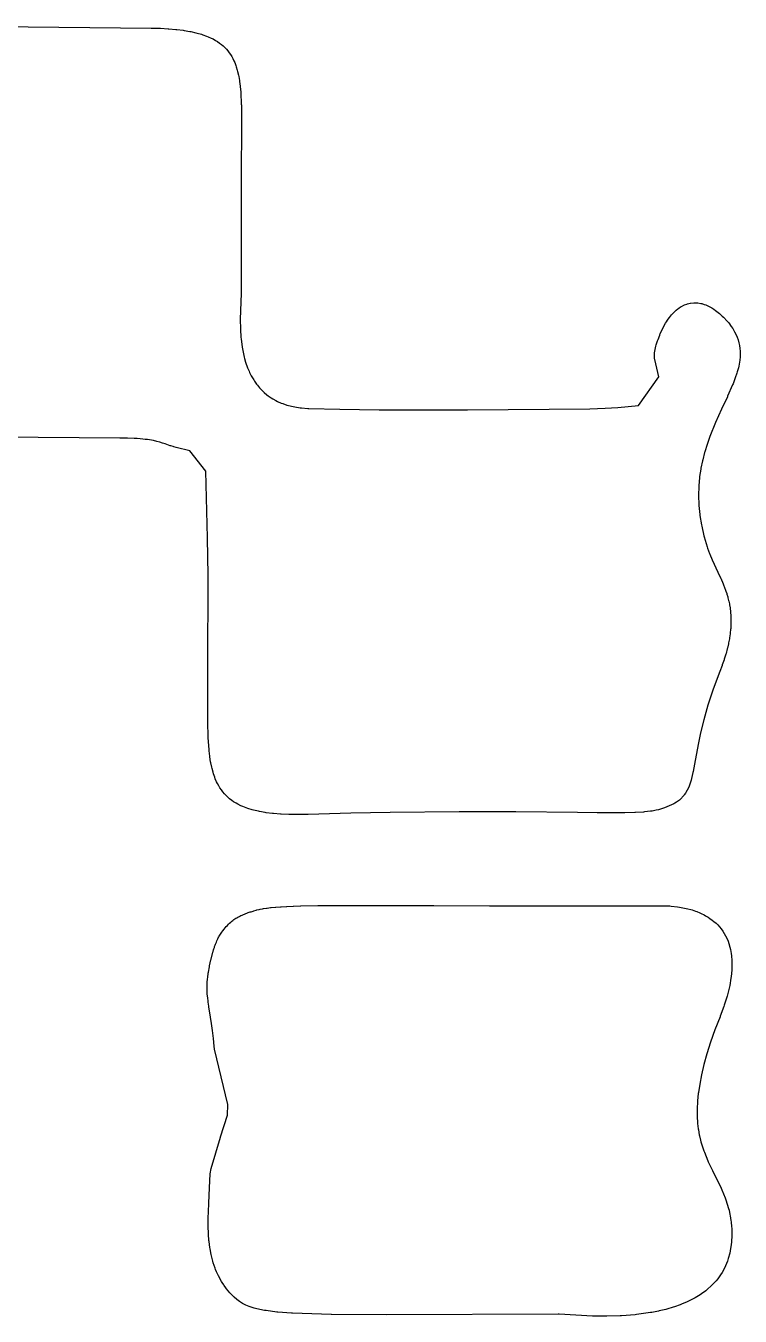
# Model space of a CAD drawing. Header units: millimetres. Extents: x 73.6 to 173.5, y -158 to -94.8.
# Drawn here: x 155.44 to 156.549, y -139.736 to -137.733 of the extents above; entities that cross this region are included whole.
import ezdxf

# ---------------------------------------------------------------- set-up
doc = ezdxf.new("R2010")
doc.units = ezdxf.units.MM
doc.layers.add('F.Mask', color=201, linetype='CONTINUOUS', true_color=0xd864ff)

msp = doc.modelspace()

# ---------------------------------------------------------------- linework, layer by layer
at = {"layer": 'F.Mask', "linetype": 'CONTINUOUS'}
for p, q in [((155.253736, -137.733436), (155.634825, -137.736885)), ((155.634825, -137.736885), (155.635315, -137.736894)), ((155.635315, -137.736894), (155.648519, -137.737263)), ((155.648519, -137.737263), (155.649553, -137.737306)), ((155.649553, -137.737306), (155.661451, -137.737968)), ((155.661451, -137.737968), (155.662566, -137.738047)), ((155.662566, -137.738047), (155.673495, -137.738999)), ((155.673495, -137.738999), (155.674751, -137.739131)), ((155.674751, -137.739131), (155.684623, -137.74036)), ((155.684623, -137.74036), (155.686143, -137.740583)), ((155.686143, -137.740583), (155.694901, -137.742063)), ((155.694901, -137.742063), (155.696674, -137.742409)), ((155.696674, -137.742409), (155.704381, -137.744115)), ((155.704381, -137.744115), (155.706382, -137.74462)), ((155.706382, -137.74462), (155.713065, -137.746518)), ((155.713065, -137.746518), (155.715405, -137.747272)), ((155.715405, -137.747272), (155.721117, -137.749336)), ((155.721117, -137.749336), (155.723611, -137.750346)), ((155.723611, -137.750346), (155.728413, -137.752509)), ((155.728413, -137.752509), (155.731153, -137.75389)), ((155.731153, -137.75389), (155.735145, -137.756127)), ((155.735145, -137.756127), (155.737925, -137.75786)), ((155.737925, -137.75786), (155.741202, -137.760124)), ((155.741202, -137.760124), (155.74406, -137.762325)), ((155.74406, -137.762325), (155.74679, -137.764662)), ((155.74679, -137.764662), (155.749471, -137.767217)), ((155.749471, -137.767217), (155.751785, -137.769669)), ((155.751785, -137.769669), (155.754171, -137.772483)), ((155.754171, -137.772483), (155.756258, -137.775227)), ((155.756258, -137.775227), (155.758241, -137.778127)), ((155.758241, -137.778127), (155.760147, -137.781241)), ((155.760147, -137.781241), (155.76175, -137.784165)), ((155.76175, -137.784165), (155.763503, -137.78776)), ((155.763503, -137.78776), (155.764709, -137.790529)), ((155.764709, -137.790529), (155.766348, -137.794782)), ((155.766348, -137.794782), (155.76718, -137.797205)), ((155.76718, -137.797205), (155.768683, -137.802172)), ((155.768683, -137.802172), (155.769271, -137.804374)), ((155.769271, -137.804374), (155.770579, -137.810011)), ((155.770579, -137.810011), (155.770967, -137.811919)), ((155.770967, -137.811919), (155.772077, -137.818309)), ((155.772077, -137.818309), (155.772308, -137.81985)), ((155.772308, -137.81985), (155.773218, -137.826986)), ((155.773218, -137.826986), (155.773351, -137.828202)), ((155.773351, -137.828202), (155.774043, -137.835867)), ((155.774043, -137.835867), (155.774149, -137.837421)), ((155.774149, -137.837421), (155.774992, -137.855292)), ((155.774992, -137.855292), (155.775031, -137.856621)), ((155.775031, -137.856621), (155.775257, -137.876884)), ((155.775258, -137.877609), (155.77508, -137.900543)), ((155.775257, -137.876884), (155.775258, -137.877609)), ((155.77508, -137.900543), (155.774661, -137.953548)), ((155.774661, -137.953548), (155.774661, -138.147745)), ((155.774639, -138.148964), (155.773271, -138.188506)), ((155.774661, -138.147745), (155.774639, -138.148964)), ((156.456954, -138.169711), (156.458183, -138.168976)), ((156.458183, -138.168976), (156.461702, -138.167131)), ((156.461702, -138.167131), (156.462706, -138.166675)), ((156.462706, -138.166675), (156.466585, -138.165185)), ((156.466585, -138.165185), (156.467366, -138.164937)), ((156.467366, -138.164937), (156.471859, -138.163833)), ((156.471859, -138.163833), (156.47246, -138.163726)), ((156.47246, -138.163726), (156.47719, -138.16322)), ((156.47719, -138.16322), (156.47791, -138.163192)), ((156.47791, -138.163192), (156.482614, -138.16333)), ((156.482614, -138.16333), (156.483597, -138.163425)), ((156.483597, -138.163425), (156.488196, -138.164185)), ((156.488196, -138.164185), (156.489613, -138.164517)), ((156.489613, -138.164517), (156.493694, -138.165744)), ((156.493694, -138.165744), (156.495795, -138.166518)), ((156.495795, -138.166518), (156.499347, -138.168056)), ((156.499347, -138.168056), (156.502064, -138.169418)), ((155.773271, -138.188506), (155.773259, -138.1901)), ((156.436731, -138.190032), (156.43777, -138.188541)), ((156.43777, -138.188541), (156.439709, -138.185905)), ((156.439709, -138.185905), (156.441089, -138.18415)), ((156.441089, -138.18415), (156.443009, -138.18186)), ((156.443009, -138.18186), (156.444582, -138.180105)), ((156.444582, -138.180105), (156.446434, -138.178175)), ((156.446434, -138.178175), (156.448431, -138.176252)), ((156.448431, -138.176252), (156.450155, -138.174719)), ((156.450155, -138.174719), (156.452511, -138.1728)), ((156.452511, -138.1728), (156.454061, -138.171647)), ((156.454061, -138.171647), (156.456954, -138.169711)), ((156.502064, -138.169418), (156.505159, -138.171172)), ((156.505159, -138.171172), (156.50848, -138.173286)), ((156.50848, -138.173286), (156.511041, -138.17508)), ((156.511041, -138.17508), (156.515022, -138.178143)), ((156.515022, -138.178143), (156.517087, -138.179863)), ((156.517087, -138.179863), (156.521458, -138.183802)), ((156.521458, -138.183802), (156.523486, -138.185785)), ((156.523486, -138.185785), (156.529142, -138.191781)), ((155.773259, -138.1901), (155.773489, -138.202541)), ((155.773489, -138.202541), (155.773555, -138.20405)), ((155.773555, -138.20405), (155.774461, -138.217173)), ((156.425375, -138.211039), (156.428581, -138.204113)), ((156.428581, -138.204113), (156.429825, -138.20168)), ((156.429825, -138.20168), (156.43367, -138.194837)), ((156.43367, -138.194837), (156.434968, -138.192707)), ((156.434968, -138.192707), (156.436731, -138.190032)), ((156.529142, -138.191781), (156.531542, -138.19461)), ((156.531542, -138.19461), (156.535613, -138.19996)), ((156.535613, -138.19996), (156.537901, -138.203365)), ((156.537901, -138.203365), (156.54076, -138.208208)), ((156.54076, -138.208208), (156.542772, -138.212175)), ((155.774461, -138.217173), (155.774649, -138.21904)), ((155.774649, -138.21904), (155.776379, -138.232128)), ((156.418577, -138.230684), (156.419174, -138.228491)), ((156.419174, -138.228491), (156.421088, -138.222267)), ((156.421088, -138.222267), (156.421828, -138.220114)), ((156.421828, -138.220114), (156.424423, -138.213297)), ((156.424423, -138.213297), (156.425375, -138.211039)), ((156.542772, -138.212175), (156.54467, -138.216594)), ((156.54467, -138.216594), (156.54622, -138.220988)), ((156.54622, -138.220988), (156.547406, -138.225235)), ((156.547406, -138.225235), (156.548351, -138.229744)), ((155.776379, -138.232128), (155.776781, -138.234461)), ((155.776781, -138.234461), (155.779571, -138.247528)), ((155.779571, -138.247528), (155.780088, -138.249589)), ((156.416161, -138.245277), (156.416511, -138.240723)), ((156.41659, -138.250422), (156.416161, -138.245277)), ((156.416511, -138.240723), (156.416851, -138.238464)), ((156.416851, -138.238464), (156.417414, -138.235563)), ((156.417414, -138.235563), (156.418577, -138.230684)), ((156.548351, -138.229744), (156.548966, -138.234076)), ((156.549257, -138.246897), (156.548777, -138.252174)), ((156.548966, -138.234076), (156.549308, -138.238351)), ((156.549395, -138.243095), (156.549257, -138.246897)), ((156.549308, -138.238351), (156.549395, -138.243095)), ((155.780088, -138.249589), (155.781709, -138.255202)), ((155.781709, -138.255202), (155.782205, -138.256758)), ((155.782205, -138.256758), (155.78421, -138.262507)), ((155.78421, -138.262507), (155.784834, -138.264143)), ((155.784834, -138.264143), (155.787085, -138.269558)), ((156.416812, -138.251498), (156.41659, -138.250422)), ((156.42318, -138.278019), (156.416812, -138.251498)), ((156.546619, -138.263985), (156.54484, -138.270617)), ((156.547212, -138.261377), (156.546619, -138.263985)), ((156.54832, -138.255462), (156.547212, -138.261377)), ((156.548777, -138.252174), (156.54832, -138.255462)), ((155.787085, -138.269558), (155.787904, -138.271359)), ((155.787904, -138.271359), (155.790406, -138.27641)), ((155.790406, -138.27641), (155.791439, -138.278318)), ((155.791439, -138.278318), (155.794207, -138.283019)), ((155.794207, -138.283019), (155.795458, -138.284967)), ((155.795458, -138.284967), (155.798491, -138.289313)), ((156.391278, -138.322586), (156.42318, -138.278019)), ((156.538276, -138.289116), (156.537667, -138.29059)), ((156.541251, -138.281444), (156.538276, -138.289116)), ((156.541804, -138.279908), (156.541251, -138.281444)), ((156.544233, -138.272635), (156.541804, -138.279908)), ((156.54484, -138.270617), (156.544233, -138.272635)), ((155.798491, -138.289313), (155.799986, -138.291277)), ((155.799986, -138.291277), (155.803272, -138.295245)), ((155.803272, -138.295245), (155.805073, -138.297232)), ((155.805073, -138.297232), (155.808689, -138.30088)), ((155.808689, -138.30088), (155.810687, -138.302721)), ((155.810687, -138.302721), (155.814615, -138.306024)), ((155.814615, -138.306024), (155.816909, -138.307771)), ((155.816909, -138.307771), (155.821312, -138.310804)), ((156.529532, -138.309077), (156.520442, -138.328473)), ((156.529884, -138.308303), (156.529532, -138.309077)), ((156.537667, -138.29059), (156.529884, -138.308303)), ((155.821312, -138.310804), (155.823734, -138.312308)), ((155.823734, -138.312308), (155.828701, -138.315074)), ((155.828701, -138.315074), (155.831216, -138.316324)), ((155.831216, -138.316324), (155.836807, -138.318784)), ((155.836807, -138.318784), (155.839382, -138.319779)), ((155.839382, -138.319779), (155.845767, -138.321913)), ((155.845767, -138.321913), (155.848269, -138.32263)), ((155.848269, -138.32263), (155.855554, -138.32438)), ((155.855554, -138.32438), (155.857967, -138.324856)), ((155.857967, -138.324856), (155.866219, -138.326136)), ((155.866219, -138.326136), (155.868503, -138.326401)), ((155.868503, -138.326401), (155.878132, -138.327145)), ((155.878132, -138.327145), (155.879632, -138.327224)), ((155.879632, -138.327224), (155.928024, -138.328536)), ((155.928024, -138.328536), (155.989081, -138.329236)), ((155.989081, -138.329236), (156.125987, -138.32926)), ((156.125987, -138.32926), (156.315832, -138.327587)), ((156.315832, -138.327587), (156.339598, -138.326838)), ((156.339598, -138.326838), (156.359659, -138.325523)), ((156.359659, -138.325523), (156.391278, -138.322586)), ((156.520442, -138.328473), (156.510979, -138.349283)), ((156.510979, -138.349283), (156.502225, -138.370869)), ((155.586341, -138.373131), (155.154989, -138.370675)), ((155.598328, -138.373326), (155.586341, -138.373131)), ((155.608837, -138.373755), (155.598328, -138.373326)), ((155.613498, -138.374039), (155.608837, -138.373755)), ((155.617963, -138.374383), (155.613498, -138.374039)), ((155.621951, -138.374753), (155.617963, -138.374383)), ((155.625791, -138.375165), (155.621951, -138.374753)), ((155.629365, -138.375627), (155.625791, -138.375165)), ((155.632575, -138.376101), (155.629365, -138.375627)), ((155.638532, -138.377172), (155.632575, -138.376101)), ((155.64374, -138.378341), (155.638532, -138.377172)), ((155.648385, -138.379588), (155.64374, -138.378341)), ((155.652648, -138.380898), (155.648385, -138.379588)), ((155.656857, -138.382314), (155.652648, -138.380898)), ((155.664679, -138.385006), (155.656857, -138.382314)), ((155.665451, -138.385261), (155.664679, -138.385006)), ((155.669085, -138.386413), (155.665451, -138.385261)), ((155.670146, -138.38673), (155.669085, -138.386413)), ((155.67382, -138.387768), (155.670146, -138.38673)), ((155.694832, -138.393241), (155.67382, -138.387768)), ((156.497883, -138.383112), (156.494395, -138.39448)), ((156.501725, -138.372189), (156.497883, -138.383112)), ((156.502225, -138.370869), (156.501725, -138.372189)), ((155.719755, -138.42458), (155.694832, -138.393241)), ((156.490835, -138.40832), (156.488498, -138.419687)), ((156.491169, -138.406879), (156.490835, -138.40832)), ((156.494024, -138.395795), (156.491169, -138.406879)), ((156.494395, -138.39448), (156.494024, -138.395795)), ((155.722619, -138.527815), (155.719755, -138.42458)), ((156.488211, -138.421311), (156.486475, -138.432971)), ((156.488498, -138.419687), (156.488211, -138.421311)), ((156.485091, -138.448631), (156.48474, -138.461197)), ((156.485196, -138.446823), (156.485091, -138.448631)), ((156.486264, -138.434745), (156.485196, -138.446823)), ((156.486475, -138.432971), (156.486264, -138.434745)), ((156.48474, -138.461197), (156.484747, -138.463082)), ((156.484747, -138.463082), (156.485202, -138.476096)), ((156.485202, -138.476096), (156.485333, -138.47804)), ((156.485333, -138.47804), (156.486699, -138.491674)), ((156.486699, -138.491674), (156.486947, -138.493548)), ((156.486947, -138.493548), (156.489294, -138.507831)), ((156.489294, -138.507831), (156.489665, -138.509707)), ((155.723425, -138.586712), (155.722619, -138.527815)), ((156.489665, -138.509707), (156.49312, -138.52469)), ((156.49312, -138.52469), (156.49359, -138.526475)), ((156.49359, -138.526475), (156.498249, -138.54219)), ((156.498249, -138.54219), (156.498806, -138.543884)), ((156.498806, -138.543884), (156.501827, -138.552223)), ((156.501827, -138.552223), (156.502356, -138.553577)), ((156.502356, -138.553577), (156.506046, -138.562403)), ((156.506046, -138.562403), (156.514647, -138.58104)), ((155.723237, -138.732578), (155.723425, -138.586712)), ((156.514647, -138.58104), (156.518798, -138.590025)), ((156.518798, -138.590025), (156.519124, -138.590754)), ((156.519124, -138.590754), (156.522823, -138.599306)), ((156.522823, -138.599306), (156.52339, -138.600701)), ((156.52339, -138.600701), (156.526623, -138.609197)), ((156.526623, -138.609197), (156.527118, -138.610587)), ((156.527118, -138.610587), (156.528408, -138.614456)), ((156.528408, -138.614456), (156.528778, -138.615638)), ((156.528778, -138.615638), (156.529983, -138.619741)), ((156.529983, -138.619741), (156.530327, -138.620995)), ((156.530327, -138.620995), (156.531371, -138.6251)), ((156.531371, -138.6251), (156.531681, -138.626429)), ((156.531681, -138.626429), (156.53258, -138.630647)), ((156.53258, -138.630647), (156.532862, -138.632124)), ((156.532862, -138.632124), (156.533581, -138.636405)), ((156.533581, -138.636405), (156.533799, -138.63791)), ((156.533799, -138.63791), (156.534348, -138.642369)), ((156.534348, -138.642369), (156.534501, -138.643893)), ((156.534501, -138.643893), (156.534861, -138.648551)), ((156.534861, -138.648551), (156.534944, -138.650076)), ((156.534663, -138.668452), (156.534532, -138.670045)), ((156.534981, -138.663151), (156.534663, -138.668452)), ((156.534944, -138.650076), (156.535099, -138.654932)), ((156.535038, -138.661588), (156.534981, -138.663151)), ((156.535113, -138.656573), (156.535038, -138.661588)), ((156.535099, -138.654932), (156.535113, -138.656573)), ((156.532646, -138.684515), (156.531454, -138.690856)), ((156.532868, -138.683195), (156.532646, -138.684515)), ((156.533757, -138.677187), (156.532868, -138.683195)), ((156.53395, -138.675648), (156.533757, -138.677187)), ((156.534532, -138.670045), (156.53395, -138.675648)), ((156.527036, -138.708556), (156.524697, -138.71617)), ((156.527358, -138.707441), (156.527036, -138.708556)), ((156.529298, -138.700265), (156.527358, -138.707441)), ((156.529617, -138.698986), (156.529298, -138.700265)), ((156.531156, -138.692289), (156.529617, -138.698986)), ((156.531454, -138.690856), (156.531156, -138.692289)), ((156.521213, -138.726306), (156.51784, -138.735211)), ((156.521573, -138.725308), (156.521213, -138.726306)), ((156.524351, -138.717232), (156.521573, -138.725308)), ((156.524697, -138.71617), (156.524351, -138.717232)), ((155.722979, -138.78914), (155.723237, -138.732578)), ((156.51784, -138.735211), (156.507543, -138.762877)), ((156.507543, -138.762877), (156.499349, -138.787895)), ((155.72298, -138.789141), (155.722979, -138.78914)), ((155.722979, -138.789449), (155.72298, -138.789141)), ((155.723047, -138.813823), (155.722979, -138.789449)), ((156.499349, -138.787895), (156.49295, -138.810398)), ((155.72306, -138.814667), (155.723047, -138.813823)), ((155.723619, -138.836325), (155.72306, -138.814667)), ((156.49295, -138.810398), (156.488006, -138.830583)), ((155.723686, -138.83776), (155.723619, -138.836325)), ((155.724967, -138.856784), (155.723686, -138.83776)), ((156.484171, -138.848664), (156.47846, -138.879043)), ((156.488006, -138.830583), (156.484171, -138.848664)), ((155.725123, -138.858487), (155.724967, -138.856784)), ((155.726059, -138.866569), (155.725123, -138.858487)), ((155.726238, -138.867902), (155.726059, -138.866569)), ((155.727411, -138.875484), (155.726238, -138.867902)), ((155.727715, -138.877171), (155.727411, -138.875484)), ((155.729106, -138.883921), (155.727715, -138.877171)), ((155.729579, -138.885917), (155.729106, -138.883921)), ((155.731184, -138.891892), (155.729579, -138.885917)), ((156.478498, -138.879168), (156.476375, -138.89072)), ((156.47846, -138.879043), (156.478498, -138.879168)), ((155.731878, -138.894168), (155.731184, -138.891892)), ((155.733668, -138.899398), (155.731878, -138.894168)), ((155.734667, -138.901978), (155.733668, -138.899398)), ((155.736608, -138.906458), (155.734667, -138.901978)), ((155.737979, -138.90927), (155.736608, -138.906458)), ((155.740074, -138.91312), (155.737979, -138.90927)), ((156.473198, -138.904057), (156.471149, -138.910497)), ((156.473936, -138.901372), (156.473198, -138.904057)), ((156.476043, -138.892314), (156.473936, -138.901372)), ((156.476375, -138.89072), (156.476043, -138.892314)), ((155.741829, -138.916003), (155.740074, -138.91312)), ((155.744078, -138.919324), (155.741829, -138.916003)), ((155.746275, -138.922232), (155.744078, -138.919324)), ((155.748708, -138.925126), (155.746275, -138.922232)), ((155.751329, -138.927919), (155.748708, -138.925126)), ((155.754098, -138.930564), (155.751329, -138.927919)), ((156.461862, -138.927939), (156.459568, -138.930573)), ((156.462633, -138.926958), (156.461862, -138.927939)), ((156.464701, -138.92403), (156.462633, -138.926958)), ((156.465184, -138.923266), (156.464701, -138.92403)), ((156.467278, -138.919445), (156.465184, -138.923266)), ((156.469485, -138.914745), (156.467278, -138.919445)), ((156.471149, -138.910497), (156.469485, -138.914745)), ((155.756861, -138.932941), (155.754098, -138.930564)), ((155.760095, -138.93544), (155.756861, -138.932941)), ((155.763043, -138.937485), (155.760095, -138.93544)), ((155.766903, -138.939877), (155.763043, -138.937485)), ((155.769808, -138.941492), (155.766903, -138.939877)), ((155.774421, -138.943776), (155.769808, -138.941492)), ((155.777178, -138.944996), (155.774421, -138.943776)), ((155.782677, -138.947153), (155.777178, -138.944996)), ((155.785211, -138.948036), (155.782677, -138.947153)), ((155.791693, -138.950017), (155.785211, -138.948036)), ((155.79395, -138.950624), (155.791693, -138.950017)), ((156.422323, -138.949899), (156.418795, -138.950784)), ((156.431967, -138.946937), (156.422323, -138.949899)), ((156.435619, -138.94559), (156.431967, -138.946937)), ((156.44285, -138.942456), (156.435619, -138.94559)), ((156.446321, -138.940717), (156.44285, -138.942456)), ((156.448091, -138.939704), (156.446321, -138.940717)), ((156.45068, -138.938068), (156.448091, -138.939704)), ((156.452263, -138.936969), (156.45068, -138.938068)), ((156.454945, -138.934906), (156.452263, -138.936969)), ((156.456081, -138.933941), (156.454945, -138.934906)), ((156.458656, -138.931521), (156.456081, -138.933941)), ((156.459568, -138.930573), (156.458656, -138.931521)), ((155.801508, -138.952385), (155.79395, -138.950624)), ((155.803433, -138.952777), (155.801508, -138.952385)), ((155.812039, -138.954272), (155.803433, -138.952777)), ((155.813773, -138.954527), (155.812039, -138.954272)), ((155.823438, -138.955704), (155.813773, -138.954527)), ((155.824916, -138.955852), (155.823438, -138.955704)), ((155.835712, -138.956692), (155.824916, -138.955852)), ((155.836965, -138.956768), (155.835712, -138.956692)), ((155.848814, -138.957269), (155.836965, -138.956768)), ((155.849874, -138.957297), (155.848814, -138.957269)), ((155.862912, -138.957435), (155.849874, -138.957297)), ((155.863868, -138.957433), (155.862912, -138.957435)), ((155.878129, -138.957202), (155.863868, -138.957433)), ((155.878619, -138.957192), (155.878129, -138.957202)), ((155.944885, -138.955537), (155.878619, -138.957192)), ((156.006104, -138.954386), (155.944885, -138.955537)), ((156.113177, -138.953298), (156.006104, -138.954386)), ((156.201324, -138.953347), (156.113177, -138.953298)), ((156.296825, -138.954205), (156.201324, -138.953347)), ((156.296876, -138.954257), (156.296825, -138.954205)), ((156.327587, -138.954595), (156.296876, -138.954257)), ((156.328033, -138.954598), (156.327587, -138.954595)), ((156.369337, -138.954618), (156.328033, -138.954598)), ((156.370227, -138.954608), (156.369337, -138.954618)), ((156.385725, -138.954237), (156.370227, -138.954608)), ((156.386832, -138.954193), (156.385725, -138.954237)), ((156.399146, -138.953517), (156.386832, -138.954193)), ((156.400988, -138.953367), (156.399146, -138.953517)), ((156.409925, -138.952396), (156.400988, -138.953367)), ((156.412902, -138.951942), (156.409925, -138.952396)), ((156.418795, -138.950784), (156.412902, -138.951942)), ((155.777197, -139.113043), (155.784642, -139.110085)), ((155.784642, -139.110085), (155.78589, -139.109615)), ((155.78589, -139.109615), (155.788969, -139.108519)), ((155.788969, -139.108519), (155.790047, -139.108154)), ((155.790047, -139.108154), (155.793166, -139.107151)), ((155.793166, -139.107151), (155.794592, -139.106726)), ((155.794592, -139.106726), (155.797828, -139.105836)), ((155.797828, -139.105836), (155.799141, -139.105503)), ((155.799141, -139.105503), (155.802655, -139.104681)), ((155.802655, -139.104681), (155.804049, -139.104384)), ((155.804049, -139.104384), (155.808118, -139.103604)), ((155.808118, -139.103604), (155.809295, -139.1034)), ((155.809295, -139.1034), (155.813938, -139.102678)), ((155.813938, -139.102678), (155.815063, -139.10252)), ((155.815063, -139.10252), (155.820511, -139.101845)), ((155.820511, -139.101845), (155.821489, -139.101739)), ((155.821489, -139.101739), (155.82784, -139.101133)), ((155.82784, -139.101133), (155.828661, -139.101064)), ((155.828661, -139.101064), (155.835918, -139.100532)), ((155.835918, -139.100532), (155.836652, -139.100484)), ((155.836652, -139.100484), (155.845167, -139.100007)), ((155.845167, -139.100007), (155.845548, -139.099988)), ((155.845548, -139.099988), (155.855502, -139.099568)), ((155.855502, -139.099568), (155.855756, -139.099559)), ((155.855756, -139.099559), (155.866683, -139.099225)), ((155.866683, -139.099225), (155.867171, -139.099213)), ((155.867171, -139.099213), (155.893734, -139.098718)), ((155.893734, -139.098718), (155.894098, -139.098713)), ((155.894098, -139.098713), (155.927063, -139.098445)), ((155.927063, -139.098445), (155.92711, -139.098444)), ((155.92711, -139.098444), (155.927111, -139.098445)), ((155.927111, -139.098445), (155.967517, -139.098369)), ((155.967517, -139.098369), (155.967536, -139.098369)), ((155.967536, -139.098369), (156.073754, -139.098581)), ((156.073754, -139.098581), (156.073754, -139.098582)), ((156.073754, -139.098582), (156.160103, -139.098851)), ((156.160103, -139.098851), (156.160103, -139.098945)), ((156.160103, -139.098945), (156.219956, -139.099037)), ((156.219956, -139.099037), (156.280054, -139.099225)), ((156.280054, -139.099225), (156.280054, -139.09913)), ((156.280054, -139.09913), (156.412594, -139.099336)), ((156.412594, -139.099336), (156.414192, -139.099296)), ((156.414192, -139.099296), (156.420826, -139.098952)), ((156.420826, -139.098952), (156.422382, -139.098907)), ((156.422382, -139.098907), (156.429364, -139.098856)), ((156.429364, -139.098856), (156.43121, -139.098891)), ((156.43121, -139.098891), (156.440022, -139.099292)), ((156.440022, -139.099292), (156.44228, -139.099468)), ((156.44228, -139.099468), (156.452192, -139.100566)), ((156.452192, -139.100566), (156.455003, -139.100994)), ((156.455003, -139.100994), (156.465732, -139.10308)), ((156.465732, -139.10308), (156.468163, -139.103644)), ((156.468163, -139.103644), (156.472949, -139.104938)), ((156.472949, -139.104938), (156.474876, -139.105519)), ((156.474876, -139.105519), (156.479769, -139.107152)), ((156.479769, -139.107152), (156.481905, -139.107943)), ((156.481905, -139.107943), (156.486581, -139.109848)), ((156.486581, -139.109848), (156.488869, -139.110877)), ((155.751715, -139.131069), (155.753301, -139.129377)), ((155.753301, -139.129377), (155.755227, -139.127454)), ((155.755227, -139.127454), (155.756788, -139.125986)), ((155.756788, -139.125986), (155.758567, -139.124413)), ((155.758567, -139.124413), (155.760335, -139.12295)), ((155.760335, -139.12295), (155.762005, -139.121658)), ((155.762005, -139.121658), (155.763541, -139.120534)), ((155.763541, -139.120534), (155.765133, -139.119432)), ((155.765133, -139.119432), (155.766683, -139.118421)), ((155.766683, -139.118421), (155.768043, -139.117584)), ((155.768043, -139.117584), (155.769553, -139.116703)), ((155.769553, -139.116703), (155.770732, -139.116054)), ((155.770732, -139.116054), (155.771987, -139.115397)), ((155.771987, -139.115397), (155.772829, -139.114977)), ((155.772829, -139.114977), (155.774409, -139.114239)), ((155.774409, -139.114239), (155.776138, -139.113484)), ((155.776138, -139.113484), (155.777197, -139.113043)), ((156.488869, -139.110877), (156.49323, -139.113029)), ((156.49323, -139.113029), (156.49573, -139.11439)), ((156.49573, -139.11439), (156.499724, -139.116781)), ((156.499724, -139.116781), (156.502312, -139.118491)), ((156.502312, -139.118491), (156.505969, -139.121148)), ((156.505969, -139.121148), (156.508606, -139.123267)), ((156.508606, -139.123267), (156.511861, -139.12615)), ((156.511861, -139.12615), (156.51448, -139.128727)), ((156.51448, -139.128727), (156.517369, -139.131884)), ((155.737721, -139.152141), (155.738645, -139.150247)), ((155.738645, -139.150247), (155.739289, -139.148988)), ((155.739289, -139.148988), (155.740244, -139.147207)), ((155.740244, -139.147207), (155.740797, -139.146215)), ((155.740797, -139.146215), (155.741677, -139.144696)), ((155.741677, -139.144696), (155.742699, -139.143041)), ((155.742699, -139.143041), (155.744851, -139.139765)), ((155.744851, -139.139765), (155.746208, -139.137843)), ((155.746208, -139.137843), (155.748196, -139.13522)), ((155.748196, -139.13522), (155.74977, -139.13329)), ((155.74977, -139.13329), (155.751715, -139.131069)), ((156.517369, -139.131884), (156.519834, -139.134899)), ((156.519834, -139.134899), (156.522384, -139.138397)), ((156.522384, -139.138397), (156.524585, -139.141814)), ((156.524585, -139.141814), (156.526824, -139.145779)), ((156.526824, -139.145779), (156.528593, -139.149377)), ((156.528593, -139.149377), (156.530549, -139.154)), ((155.730877, -139.171063), (155.731135, -139.170109)), ((155.731135, -139.170109), (155.731955, -139.167243)), ((155.731955, -139.167243), (155.732317, -139.166058)), ((155.732317, -139.166058), (155.733129, -139.163548)), ((155.733129, -139.163548), (155.733559, -139.162296)), ((155.733559, -139.162296), (155.734418, -139.159941)), ((155.734418, -139.159941), (155.734855, -139.158804)), ((155.734855, -139.158804), (155.735773, -139.15653)), ((155.735773, -139.15653), (155.736241, -139.155423)), ((155.736241, -139.155423), (155.737198, -139.153265)), ((155.737198, -139.153265), (155.737721, -139.152141)), ((156.530549, -139.154), (156.531884, -139.157734)), ((156.531884, -139.157734), (156.533476, -139.163144)), ((156.533476, -139.163144), (156.534343, -139.166801)), ((156.534343, -139.166801), (156.535496, -139.173173)), ((155.725771, -139.192362), (155.727848, -139.183027)), ((155.727848, -139.183027), (155.728113, -139.181919)), ((155.728113, -139.181919), (155.730877, -139.171063)), ((156.535496, -139.173173), (156.535949, -139.176662)), ((156.535949, -139.176662), (156.536538, -139.184088)), ((156.536643, -139.187383), (156.536515, -139.195987)), ((156.536538, -139.184088), (156.536643, -139.187383)), ((155.722639, -139.212141), (155.722844, -139.210243)), ((155.722844, -139.210243), (155.723785, -139.203334)), ((155.723785, -139.203334), (155.724029, -139.201798)), ((155.724029, -139.201798), (155.725487, -139.193765)), ((155.725487, -139.193765), (155.725771, -139.192362)), ((156.535375, -139.208812), (156.535016, -139.211439)), ((156.53635, -139.198897), (156.535375, -139.208812)), ((156.536515, -139.195987), (156.53635, -139.198897)), ((155.721929, -139.22559), (155.722057, -139.220151)), ((155.721939, -139.227591), (155.721929, -139.22559)), ((155.722117, -139.232899), (155.721939, -139.227591)), ((155.722057, -139.220151), (155.72216, -139.218161)), ((155.72216, -139.218161), (155.722639, -139.212141)), ((156.532575, -139.22489), (156.529496, -139.237386)), ((156.53306, -139.222584), (156.532575, -139.22489)), ((156.535016, -139.211439), (156.53306, -139.222584)), ((155.722219, -139.234626), (155.722117, -139.232899)), ((155.722685, -139.240148), (155.722219, -139.234626)), ((155.722822, -139.241477), (155.722685, -139.240148)), ((155.723555, -139.247449), (155.722822, -139.241477)), ((155.723688, -139.248443), (155.723555, -139.247449)), ((155.724655, -139.255014), (155.723688, -139.248443)), ((156.528935, -139.239402), (156.524653, -139.253188)), ((156.529496, -139.237386), (156.528935, -139.239402)), ((155.72476, -139.255703), (155.724655, -139.255014)), ((155.727362, -139.272), (155.72476, -139.255703)), ((156.524019, -139.255051), (156.51827, -139.27054)), ((156.524653, -139.253188), (156.524019, -139.255051)), ((155.728804, -139.281721), (155.727362, -139.272)), ((155.730256, -139.292596), (155.728804, -139.281721)), ((156.518054, -139.271112), (156.510265, -139.2914)), ((156.51827, -139.27054), (156.518054, -139.271112)), ((155.731644, -139.304833), (155.730256, -139.292596)), ((155.732749, -139.316707), (155.731644, -139.304833)), ((156.510265, -139.2914), (156.503513, -139.310612)), ((155.733556, -139.321588), (155.732749, -139.316707)), ((155.754099, -139.407556), (155.733556, -139.321588)), ((156.497831, -139.328572), (156.49313, -139.345399)), ((156.503513, -139.310612), (156.497831, -139.328572)), ((156.49313, -139.345399), (156.489369, -139.361153)), ((156.489369, -139.361153), (156.486493, -139.375852)), ((156.484351, -139.390338), (156.483206, -139.401665)), ((156.484532, -139.388896), (156.484351, -139.390338)), ((156.486493, -139.375852), (156.484532, -139.388896)), ((155.753527, -139.423823), (155.754099, -139.407556)), ((156.483092, -139.403172), (156.482566, -139.413603)), ((156.483206, -139.401665), (156.483092, -139.403172)), ((155.742846, -139.457777), (155.753527, -139.423823)), ((156.482566, -139.413603), (156.482528, -139.415229)), ((156.482528, -139.415229), (156.482565, -139.424776)), ((156.482565, -139.424776), (156.48262, -139.426487)), ((156.48262, -139.426487), (156.483155, -139.435262)), ((156.483155, -139.435262), (156.483311, -139.43699)), ((156.483311, -139.43699), (156.484285, -139.445162)), ((156.484285, -139.445162), (156.484529, -139.446813)), ((156.484529, -139.446813), (156.485877, -139.454465)), ((155.728021, -139.506455), (155.742704, -139.458238)), ((155.742704, -139.458238), (155.742847, -139.457778)), ((155.742847, -139.457778), (155.742846, -139.457777)), ((156.485877, -139.454465), (156.486207, -139.456081)), ((156.486207, -139.456081), (156.487785, -139.462841)), ((156.487785, -139.462841), (156.48841, -139.465111)), ((156.48841, -139.465111), (156.49287, -139.479142)), ((156.49287, -139.479142), (156.493739, -139.481522)), ((156.493739, -139.481522), (156.499177, -139.494667)), ((155.726542, -139.515121), (155.728021, -139.506455)), ((156.499177, -139.494667), (156.499856, -139.496188)), ((156.499856, -139.496188), (156.506386, -139.509785)), ((156.506386, -139.509785), (156.519959, -139.537407)), ((155.725627, -139.5366), (155.726542, -139.515121)), ((155.724363, -139.560746), (155.725627, -139.5366)), ((156.519959, -139.537407), (156.520924, -139.539552)), ((156.520924, -139.539552), (156.52614, -139.552269)), ((155.723577, -139.584306), (155.724335, -139.561409)), ((155.724335, -139.561409), (155.724363, -139.560746)), ((156.52614, -139.552269), (156.527219, -139.555285)), ((156.527219, -139.555285), (156.531365, -139.568775)), ((156.531365, -139.568775), (156.532105, -139.5716)), ((155.723555, -139.595902), (155.723558, -139.585414)), ((155.723558, -139.585414), (155.723577, -139.584306)), ((156.532105, -139.5716), (156.533527, -139.578125)), ((156.533527, -139.578125), (156.533898, -139.580104)), ((156.533898, -139.580104), (156.535038, -139.58736)), ((156.535038, -139.58736), (156.535312, -139.589553)), ((156.535312, -139.589553), (156.536021, -139.597229)), ((155.723575, -139.597139), (155.723555, -139.595902)), ((155.723911, -139.607206), (155.723575, -139.597139)), ((155.723994, -139.608721), (155.723911, -139.607206)), ((155.724712, -139.618343), (155.723994, -139.608721)), ((156.536375, -139.610219), (156.535834, -139.621135)), ((156.536021, -139.597229), (156.536154, -139.599386)), ((156.536154, -139.599386), (156.536401, -139.607426)), ((156.536401, -139.607426), (156.536375, -139.610219)), ((155.724897, -139.620171), (155.724712, -139.618343)), ((155.726069, -139.629313), (155.724897, -139.620171)), ((155.726395, -139.631368), (155.726069, -139.629313)), ((156.535461, -139.624785), (156.533988, -139.634254)), ((156.535834, -139.621135), (156.535461, -139.624785)), ((155.728032, -139.640033), (155.726395, -139.631368)), ((155.728583, -139.642472), (155.728032, -139.640033)), ((155.730737, -139.650651), (155.728583, -139.642472)), ((155.731527, -139.653239), (155.730737, -139.650651)), ((156.529583, -139.650309), (156.526598, -139.657696)), ((156.530901, -139.646401), (156.529583, -139.650309)), ((156.533176, -139.638061), (156.530901, -139.646401)), ((156.533988, -139.634254), (156.533176, -139.638061)), ((155.734351, -139.661352), (155.731527, -139.653239)), ((155.73514, -139.663407), (155.734351, -139.661352)), ((155.736628, -139.666947), (155.73514, -139.663407)), ((155.737225, -139.668286), (155.736628, -139.666947)), ((155.73896, -139.67197), (155.737225, -139.668286)), ((156.521147, -139.668126), (156.518978, -139.671577)), ((156.524811, -139.661459), (156.521147, -139.668126)), ((156.526598, -139.657696), (156.524811, -139.661459)), ((155.739691, -139.673433), (155.73896, -139.67197)), ((155.741623, -139.67708), (155.739691, -139.673433)), ((155.742377, -139.678431), (155.741623, -139.67708)), ((155.744486, -139.682022), (155.742377, -139.678431)), ((155.745376, -139.683456), (155.744486, -139.682022)), ((155.747709, -139.68702), (155.745376, -139.683456)), ((155.748558, -139.688256), (155.747709, -139.68702)), ((155.751068, -139.691749), (155.748558, -139.688256)), ((156.504516, -139.688963), (156.498725, -139.694182)), ((156.507096, -139.686381), (156.504516, -139.688963)), ((156.512156, -139.680759), (156.507096, -139.686381)), ((156.514634, -139.67767), (156.512156, -139.680759)), ((156.518978, -139.671577), (156.514634, -139.67767)), ((155.752197, -139.693231), (155.751068, -139.691749)), ((155.757281, -139.699543), (155.752197, -139.693231)), ((155.759719, -139.702265), (155.757281, -139.699543)), ((155.763908, -139.706476), (155.759719, -139.702265)), ((155.767903, -139.709928), (155.763908, -139.706476)), ((155.771953, -139.712923), (155.767903, -139.709928)), ((156.477302, -139.708685), (156.469295, -139.712751)), ((156.479703, -139.707345), (156.477302, -139.708685)), ((156.487008, -139.70288), (156.479703, -139.707345)), ((156.489555, -139.701165), (156.487008, -139.70288)), ((156.496093, -139.696333), (156.489555, -139.701165)), ((156.498725, -139.694182), (156.496093, -139.696333)), ((155.776898, -139.715979), (155.771953, -139.712923)), ((155.782153, -139.718649), (155.776898, -139.715979)), ((155.787028, -139.720678), (155.782153, -139.718649)), ((155.795085, -139.723338), (155.787028, -139.720678)), ((155.798898, -139.724362), (155.795085, -139.723338)), ((155.810852, -139.726856), (155.798898, -139.724362)), ((155.813563, -139.727311), (155.810852, -139.726856)), ((155.830005, -139.729409), (155.813563, -139.727311)), ((155.831841, -139.729595), (155.830005, -139.729409)), ((155.852998, -139.73119), (155.831841, -139.729595)), ((156.410264, -139.730362), (156.388552, -139.733349)), ((156.412129, -139.730054), (156.410264, -139.730362)), ((156.422329, -139.728082), (156.412129, -139.730054)), ((156.423862, -139.72775), (156.422329, -139.728082)), ((156.433975, -139.725323), (156.423862, -139.72775)), ((156.43559, -139.724895), (156.433975, -139.725323)), ((156.445309, -139.722071), (156.43559, -139.724895)), ((156.447175, -139.721472), (156.445309, -139.722071)), ((156.456384, -139.718232), (156.447175, -139.721472)), ((156.458413, -139.717447), (156.456384, -139.718232)), ((156.467062, -139.713788), (156.458413, -139.717447)), ((156.469295, -139.712751), (156.467062, -139.713788)), ((155.854561, -139.731273), (155.852998, -139.73119)), ((155.914227, -139.733108), (155.854561, -139.731273)), ((155.915199, -139.733126), (155.914227, -139.733108)), ((156.000268, -139.733524), (155.915199, -139.733126)), ((156.000584, -139.733524), (156.000268, -139.733524)), ((156.266651, -139.73294), (156.000584, -139.733524)), ((156.268249, -139.732979), (156.266651, -139.73294)), ((156.320236, -139.735637), (156.268249, -139.732979)), ((156.321569, -139.735679), (156.320236, -139.735637)), ((156.341032, -139.735887), (156.321569, -139.735679)), ((156.342366, -139.735875), (156.341032, -139.735887)), ((156.363223, -139.735298), (156.342366, -139.735875)), ((156.364947, -139.735209), (156.363223, -139.735298)), ((156.386422, -139.733576), (156.364947, -139.735209)), ((156.388552, -139.733349), (156.386422, -139.733576))]:
    msp.add_line(p, q, dxfattribs=at)

doc.saveas('drawing.dxf')
